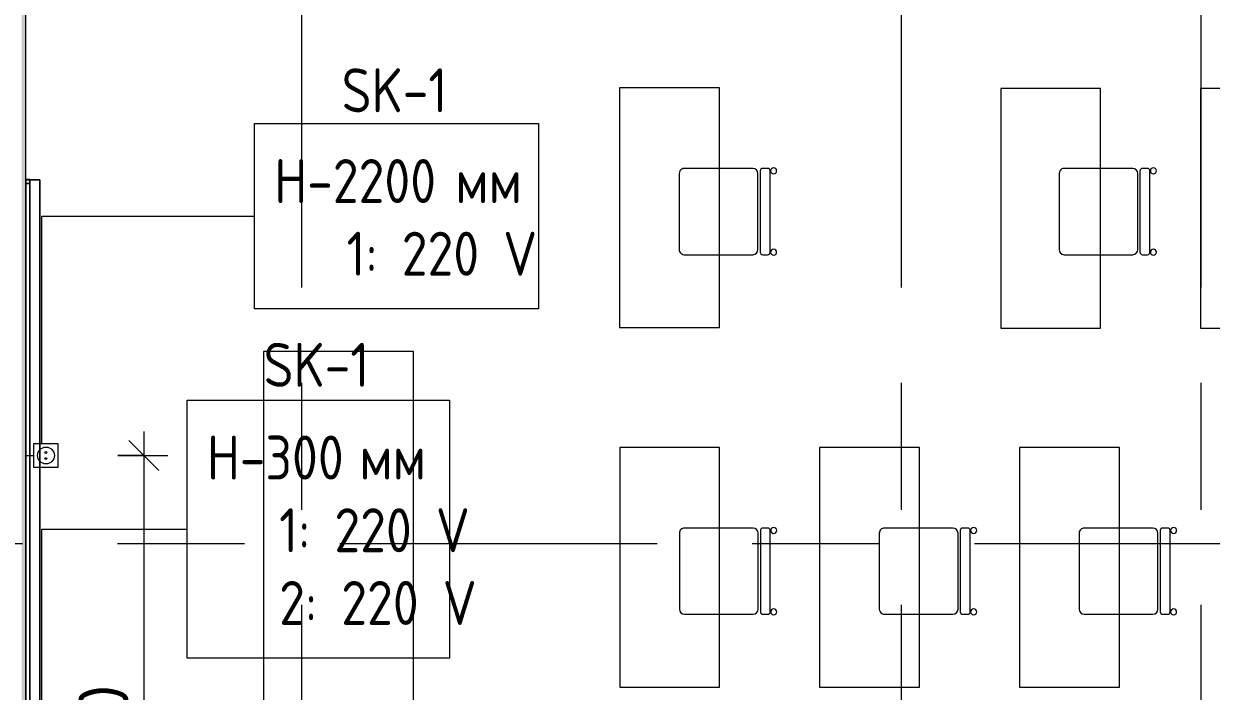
# Model space of a CAD drawing. Header units: millimetres. Extents: x -2911 to 185427, y -8553 to 29000.
# Drawn here: x 12620 to 18560, y 2860 to 6201 of the extents above; entities that cross this region are included whole.
import ezdxf

# ---------------------------------------------------------------- set-up
doc = ezdxf.new("R2010")
doc.units = ezdxf.units.MM
doc.linetypes.add('Осевая', pattern=[3175, 635, -476.25, 1587.5, -476.25])
for name, color, linetype, lineweight in [('A-ANNO-DIMS', 7, 'Continuous', 9), ('A-ANNO-DIMS-100', 7, 'Continuous', 9), ('A-DETL-GENF', 7, 'Continuous', 9), ('A-WALL', 7, 'Continuous', 9), ('E-ELEC-FIXT-IDEN', 7, 'Continuous', 9), ('I-FURN', 7, 'Continuous', 9), ('I-WALL', 7, 'Continuous', 9), ('Оси-2', 7, 'Осевая', 9), ('Электрические приборы', 7, 'Continuous', 9)]:
    doc.layers.add(name, color=color, linetype=linetype, lineweight=lineweight)
for name, color, linetype, lineweight, true_color in [('A-WALL-FNSH-1', 7, 'Continuous', 9, 0x3c3c3c), ('I-FURN-1', 7, 'Continuous', 9, 0xf0f0f0), ('Оси розеток', 7, 'Continuous', 9, 0xff1e23)]:
    doc.layers.add(name, color=color, linetype=linetype, lineweight=lineweight, true_color=true_color)
doc.styles.add('GOST Common', font='GOST_Common.ttf', dxfattribs={"width": 0.9, "height": 220})
doc.styles.add('ISOCPEUR', font='isocpeur.ttf', dxfattribs={"width": 0.9, "height": 250})
doc.dimstyles.new('ISO-2_5_0_9К_БОЛЬШОЙ', dxfattribs={"dimscale": 304.8, "dimtxt": 248.995294, "dimasz": 0.492126, "dimexe": 0.393701, "dimexo": 0.984252, "dimgap": 0, "dimtad": 1, "dimdec": 0, "dimrnd": 10, "dimzin": 0, "dimdsep": 46, "dimtxsty": 'ISOCPEUR', "dimblk1": 'OBLIQUE', "dimblk2": 'OBLIQUE', "dimsah": 1, "dimcen": 0.09, "dimdle": 0.393701, "dimazin": 0, "dimtfac": 1, "dimtdec": 4, "dimtix": 1, "dimtmove": 0, "dimatfit": 3, "dimfxl": 1, "dimtvp": 1, "dimtolj": 1, "dimtzin": 0, "dimarcsym": 2})

# ---------------------------------------------------------------- blocks, each defined once
blk = doc.blocks.new('Зеркало обычное - Доска-32858920-План размещения напольных электротехнических лючков и розеток 2 этажа в осях 1-12')
at = {"layer": 'I-FURN'}
h = blk.add_hatch(dxfattribs=at)
h.set_pattern_fill('FP_89', color=256, style=0, pattern_type=2)
h.set_pattern_definition([(45, (50, 50), (-199.9995, 0), [141.421, -141.421]), (45, (100, 50), (-199.9995, 0), [70.711, -212.132]), (45, (50, 100), (-199.9995, 0), [70.711, -212.132])])
h.paths.add_polyline_path([(-2005, 40), (2005, 40), (2005, 60), (-2005, 60)])
at = {"layer": 'I-FURN-1'}
for p, q in [((2025, 60), (-2025, 60)), ((-2025, 60), (-2025, 40)), ((-2025, 40), (-2025, 60)), ((2005, 60), (-2005, 60)), ((-2005, 60), (-2005, 40)), ((-2005, 40), (-2005, 60)), ((2005, 60), (-2005, 60)), ((-2005, 40), (-2005, 60)), ((-2005, 40), (-2005, 60)), ((2005, 40), (2005, 60)), ((2005, 60), (2005, 40)), ((2005, 60), (2005, 40)), ((2005, 40), (2005, 60)), ((2025, 40), (2025, 60)), ((2025, 60), (2025, 40)), ((-2025, 40), (2025, 40)), ((-2005, 40), (-2025, 40)), ((-2005, 40), (2005, 40)), ((2005, 40), (-2005, 40)), ((2005, 40), (-2005, 40)), ((-2005, 40), (2005, 40)), ((2005, 40), (-2005, 40)), ((2025, 40), (2005, 40))]:
    blk.add_line(p, q, dxfattribs=at)
blk = doc.blocks.new('Стол базовый прямоугольный - 1_62а-26219558-План размещения напольных электротехнических лючков и розеток 2 этажа в осях 1-12')
at = {"layer": 'I-FURN-1'}
for p, q in [((1200, 375), (-1200, 375)), ((-1200, 375), (-1200, -375)), ((1200, -375), (1200, 375)), ((-1200, -375), (1200, -375))]:
    blk.add_line(p, q, dxfattribs=at)
blk = doc.blocks.new('Стол базовый прямоугольный - 1_6-26174022-План размещения напольных электротехнических лючков и розеток 2 этажа в осях 1-12')
at = {"layer": 'I-FURN-1'}
for p, q in [((600, 250), (-600, 250)), ((-600, 250), (-600, -250)), ((600, -250), (600, 250)), ((-600, -250), (600, -250))]:
    blk.add_line(p, q, dxfattribs=at)
blk = doc.blocks.new('Стул Breuer - 1_9а-V95-План размещения напольных электротехнических лючков и розеток 2 этажа в осях 1-12')
at = {"layer": 'I-FURN-1'}
for p, q in [((190.5, 241.3), (-190.5, 241.3)), ((-215.9, 215.9), (-215.9, 40)), ((215.9, 40), (215.9, 215.9)), ((-215.9, 40), (-215.9, -127)), ((215.9, -127), (215.9, 40)), ((-215.9, -176.2), (-215.9, -200.8)), ((203.2, -163.5), (-203.2, -163.5)), ((-190.5, -152.4), (190.5, -152.4)), ((215.9, -200.8), (215.9, -176.2)), ((-203.2, -213.5), (203.2, -213.5))]:
    blk.add_line(p, q, dxfattribs=at)
for centre, radius, start, end in [((-190.5, 215.9), 25.4, 90, 135), ((190.5, 215.9), 25.4, 30, 90), ((-190.5, 215.9), 25.4, 150, 180), ((-190.5, 215.9), 25.4, 135, 150), ((190.5, 215.9), 25.4, 0, 30), ((-190.5, -127), 25.4, 180, 270), ((-203.2, -176.2), 12.7, 90, 180), ((190.5, -127), 25.4, 270, 360), ((203.2, -176.2), 12.7, 360, 90), ((-203.5, -230.6), 15.1, 360, 180), ((-203.5, -230.6), 15.1, 180, 360), ((-203.2, -200.8), 12.7, 180, 270), ((203.7, -230.6), 15.1, 360, 180), ((203.7, -230.6), 15.1, 180, 360), ((203.2, -200.8), 12.7, 270, 360)]:
    blk.add_arc(centre, radius, start, end, dxfattribs=at)
blk = doc.blocks.new('Стул Breuer - 1_9а-V96-План размещения напольных электротехнических лючков и розеток 2 этажа в осях 1-12')
at = {"layer": 'I-FURN-1'}
for p, q in [((190.5, 241.3), (-190.5, 241.3)), ((-215.9, 215.9), (-215.9, 33.3)), ((215.9, 33.3), (215.9, 215.9)), ((-215.9, 33.3), (-215.9, -127)), ((215.9, -127), (215.9, 33.3)), ((-215.9, -176.2), (-215.9, -200.8)), ((203.2, -163.5), (-203.2, -163.5)), ((-190.5, -152.4), (190.5, -152.4)), ((215.9, -200.8), (215.9, -176.2)), ((-203.2, -213.5), (203.2, -213.5))]:
    blk.add_line(p, q, dxfattribs=at)
for centre, radius, start, end in [((-190.5, 215.9), 25.4, 90, 180), ((190.5, 215.9), 25.4, 15, 90), ((190.5, 215.9), 25.4, 0, 15), ((-190.5, -127), 25.4, 180, 270), ((-203.2, -176.2), 12.7, 90, 180), ((190.5, -127), 25.4, 270, 360), ((203.2, -176.2), 12.7, 360, 90), ((-203.5, -230.6), 15.1, 360, 180), ((-203.5, -230.6), 15.1, 180, 360), ((-203.2, -200.8), 12.7, 180, 270), ((203.7, -230.6), 15.1, 360, 180), ((203.7, -230.6), 15.1, 180, 360), ((203.2, -200.8), 12.7, 270, 360)]:
    blk.add_arc(centre, radius, start, end, dxfattribs=at)
blk = doc.blocks.new('Стул Breuer - 1_9а-V99-План размещения напольных электротехнических лючков и розеток 2 этажа в осях 1-12')
at = {"layer": 'I-FURN-1'}
for p, q in [((190.5, 241.3), (-190.5, 241.3)), ((-215.9, 215.9), (-215.9, 40)), ((215.9, 40), (215.9, 215.9)), ((-215.9, 40), (-215.9, -127)), ((215.9, -127), (215.9, 40)), ((-215.9, -176.2), (-215.9, -200.8)), ((203.2, -163.5), (-203.2, -163.5)), ((-190.5, -152.4), (190.5, -152.4)), ((215.9, -200.8), (215.9, -176.2)), ((-203.2, -213.5), (203.2, -213.5))]:
    blk.add_line(p, q, dxfattribs=at)
for centre, radius, start, end in [((-190.5, 215.9), 25.4, 90, 180), ((190.5, 215.9), 25.4, 0, 90), ((-190.5, -127), 25.4, 180, 270), ((-203.2, -176.2), 12.7, 90, 180), ((190.5, -127), 25.4, 270, 360), ((203.2, -176.2), 12.7, 360, 90), ((-203.5, -230.6), 15.1, 360, 180), ((-203.5, -230.6), 15.1, 180, 360), ((-203.2, -200.8), 12.7, 180, 270), ((203.7, -230.6), 15.1, 360, 180), ((203.7, -230.6), 15.1, 180, 360), ((203.2, -200.8), 12.7, 270, 360)]:
    blk.add_arc(centre, radius, start, end, dxfattribs=at)
blk = doc.blocks.new('Стул Breuer - 1_9а-V100-План размещения напольных электротехнических лючков и розеток 2 этажа в осях 1-12')
at = {"layer": 'I-FURN-1'}
for p, q in [((190.5, 241.3), (-190.5, 241.3)), ((-215.9, 215.9), (-215.9, 40)), ((215.9, 40), (215.9, 215.9)), ((-215.9, 40), (-215.9, -127)), ((215.9, -127), (215.9, 40)), ((-215.9, -176.2), (-215.9, -200.8)), ((203.2, -163.5), (-203.2, -163.5)), ((-190.5, -152.4), (190.5, -152.4)), ((215.9, -200.8), (215.9, -176.2)), ((-203.2, -213.5), (203.2, -213.5))]:
    blk.add_line(p, q, dxfattribs=at)
for centre, radius, start, end in [((-190.5, 215.9), 25.4, 90, 150), ((190.5, 215.9), 25.4, 0, 90), ((-190.5, 215.9), 25.4, 150, 180), ((-190.5, -127), 25.4, 180, 270), ((-203.2, -176.2), 12.7, 90, 180), ((190.5, -127), 25.4, 270, 360), ((203.2, -176.2), 12.7, 360, 90), ((-203.5, -230.6), 15.1, 360, 180), ((-203.5, -230.6), 15.1, 180, 360), ((-203.2, -200.8), 12.7, 180, 270), ((203.7, -230.6), 15.1, 360, 180), ((203.7, -230.6), 15.1, 180, 360), ((203.2, -200.8), 12.7, 270, 360)]:
    blk.add_arc(centre, radius, start, end, dxfattribs=at)
blk = doc.blocks.new('Блок Розеток и Выключателей - Блок Розеток и Выключателей_SK1-27362739-План размещения напольных электротехнических лючков и розеток 2 этажа в осях 1-12')
at = {"layer": 'A-DETL-GENF'}
for p, q in [((-60, -40), (60, -40)), ((-60, -160), (-60, -40)), ((60, -40), (60, -160)), ((60, -160), (-60, -160))]:
    blk.add_line(p, q, dxfattribs=at)
for centre, radius in [((0, -100), 42), ((-15.6, -100), 4.8), ((15.6, -100), 4.8)]:
    blk.add_circle(centre, radius, dxfattribs=at)
at = {"layer": 'Оси розеток'}
blk.add_line((0, 0), (0, -40), dxfattribs=at)
blk = doc.blocks.new('DIMBLOCK45-План размещения напольных электротехнических лючков и розеток 2 этажа в осях 1-12')
at = {"layer": 'A-ANNO-DIMS-100'}
for p, q in [((13219.9, 4159.8), (13219.9, 1120.2)), ((13091, 4039.8), (13339.9, 4039.8)), ((13219.9, 4039.8), (13091, 4039.8)), ((13090, 1120.2), (13339.9, 1120.2)), ((13219.9, 1120.2), (13090, 1120.2))]:
    blk.add_line(p, q, dxfattribs=at)
at = {"layer": 'A-ANNO-DIMS-100', "lineweight": 20}
for p, q in [((13219.9, 4039.8), (13144.9, 4114.8)), ((13219.9, 4039.8), (13294.9, 3964.8)), ((13219.9, 1120.2), (13144.9, 1195.2)), ((13219.9, 1120.2), (13294.9, 1045.2))]:
    blk.add_line(p, q, dxfattribs=at)
at = {"layer": 'A-ANNO-DIMS-100', "color": 0, "insert": (12893.3, 2263.9), "char_height": 250, "width": 758.478, "attachment_point": 1, "rotation": 90, "line_spacing_factor": 1.149209, "style": 'ISOCPEUR'}
blk.add_mtext('2920', dxfattribs=at)
blk = doc.blocks.new('_Oblique')
at = {"color": 0, "linetype": 'ByBlock', "lineweight": -2}
blk.add_line((-0.5, -0.5), (0.5, 0.5), dxfattribs=at)

msp = doc.modelspace()

# ---------------------------------------------------------------- hatches: boundary and pattern name
at = {"layer": 'I-WALL'}
h = msp.add_hatch(dxfattribs=at)
h.set_pattern_fill('FP_87', color=256, style=0, pattern_type=2)
h.set_pattern_definition([(0, (0, 0), (121.92, 30.48), [10.058, -81.382, 10.058, -81.382, -487.68]), (0, (0, 0), (121.92, 30.48), [-182.88, 10.058, -172.822, 10.058, -81.382, -213.36]), (0, (0, 0), (121.92, 30.48), [-457.2, 10.058, -50.902, 10.058, -142.342]), (120, (45.72, 15.24), (-87.356454, 90.34582), [10.058, -81.382, 10.058, -81.382, -487.68]), (120, (45.72, 15.24), (-87.356454, 90.34582), [-182.88, 10.058, -172.822, 10.058, -81.382, -213.36]), (120, (45.72, 15.24), (-87.356454, 90.34582), [-457.2, 10.058, -50.902, 10.058, -142.342]), (240, (60.96, 76.2), (-34.563546, -120.82582), [10.058, -81.382, 10.058, -81.382, -487.68]), (240, (60.96, 76.2), (-34.563546, -120.82582), [-182.88, 10.058, -172.822, 10.058, -81.382, -213.36]), (240, (60.96, 76.2), (-34.563546, -120.82582), [-457.2, 10.058, -50.902, 10.058, -142.342])])
h.paths.add_polyline_path([(12630, 500), (12630, 7300), (12610, 7300), (12610, 500)])

# ---------------------------------------------------------------- linework, layer by layer
at = {"layer": 'A-WALL'}
msp.add_line((12630, 520), (12630, 7279), dxfattribs=at)
at = {"layer": 'A-WALL-FNSH-1'}
msp.add_line((12631, 521), (12631, 7279), dxfattribs=at)
at = {"layer": 'E-ELEC-FIXT-IDEN'}
for p, q in [((12711, 5237.3), (13773.7, 5237.3)), ((12711, 4099.8), (12711, 5237.3)), ((12710, 3671.3), (13436.8, 3671.8)), ((12710, 1479.9), (12710, 3671.3))]:
    msp.add_line(p, q, dxfattribs=at)
at = {"layer": 'E-ELEC-FIXT-IDEN', "flags": 128}
for points in [[(13773.7, 5701.3), (15194.1, 5701.3), (15194.1, 4773.3), (13773.7, 4773.3)], [(13436.8, 4317.3), (14750.1, 4317.3), (14750.1, 3026.3), (13436.8, 3026.3)]]:
    msp.add_lwpolyline(points, close=True, dxfattribs=at)
at = {"layer": 'I-FURN-1'}
for p, q in [((12650, 5419.5), (12630, 5419.5)), ((12630, 5419.5), (12650, 5419.5)), ((12699.9, 5419.5), (12650, 5419.5)), ((12650, 5419.5), (12699.9, 5419.5)), ((12699.9, 1369.5), (12699.9, 5419.5)), ((12699.9, 5419.5), (12699.9, 1369.5))]:
    msp.add_line(p, q, dxfattribs=at)
at = {"layer": 'Оси-2'}
for p, q in [((14010, 593.7), (14010, 24898.1)), ((17010, 593.7), (17010, 24898.1)), ((18510, 593.7), (18510, 24898.1)), ((389, 3600), (35990, 3600))]:
    msp.add_line(p, q, dxfattribs=at)

# ---------------------------------------------------------------- block references
at = {"layer": 'I-FURN-1'}
for name, p, rotation in [('Стол базовый прямоугольный - 1_6-26174022-План размещения напольных электротехнических лючков и розеток 2 этажа в осях 1-12', (15850, 5280), 89.99999999999997), ('Стол базовый прямоугольный - 1_6-26174022-План размещения напольных электротехнических лючков и розеток 2 этажа в осях 1-12', (17756.7, 5277.5), 89.99999999999997), ('Стол базовый прямоугольный - 1_6-26174022-План размещения напольных электротехнических лючков и розеток 2 этажа в осях 1-12', (18756.7, 5277.5), 89.99999999999997), ('Стул Breuer - 1_9а-V95-План размещения напольных электротехнических лючков и розеток 2 этажа в осях 1-12', (16140, 5260.9), 89.99999999999959), ('Стул Breuer - 1_9а-V96-План размещения напольных электротехнических лючков и розеток 2 этажа в осях 1-12', (18040, 5260.9), 89.99999999999959), ('Зеркало обычное - Доска-32858920-План размещения напольных электротехнических лючков и розеток 2 этажа в осях 1-12', (12690, 3396), 89.9999999999998), ('Стол базовый прямоугольный - 1_62а-26219558-План размещения напольных электротехнических лючков и розеток 2 этажа в осях 1-12', (14194.7, 3360), 270.0000000000001), ('Стол базовый прямоугольный - 1_6-26174022-План размещения напольных электротехнических лючков и розеток 2 этажа в осях 1-12', (15850.9, 3480), 89.99999999999997), ('Стол базовый прямоугольный - 1_6-26174022-План размещения напольных электротехнических лючков и розеток 2 этажа в осях 1-12', (16850.9, 3480), 89.99999999999997), ('Стол базовый прямоугольный - 1_6-26174022-План размещения напольных электротехнических лючков и розеток 2 этажа в осях 1-12', (17850.9, 3480), 89.99999999999997), ('Стул Breuer - 1_9а-V99-План размещения напольных электротехнических лючков и розеток 2 этажа в осях 1-12', (16140.9, 3460.9), 89.99999999999959), ('Стул Breuer - 1_9а-V100-План размещения напольных электротехнических лючков и розеток 2 этажа в осях 1-12', (17140.9, 3460.9), 89.99999999999959), ('Стул Breuer - 1_9а-V99-План размещения напольных электротехнических лючков и розеток 2 этажа в осях 1-12', (18140.9, 3460.9), 89.99999999999959)]:
    msp.add_blockref(name, p, dxfattribs=dict(at, rotation=rotation))
at = {"layer": 'Электрические приборы', "rotation": 89.9999999999999}
msp.add_blockref('Блок Розеток и Выключателей - Блок Розеток и Выключателей_SK1-27362739-План размещения напольных электротехнических лючков и розеток 2 этажа в осях 1-12', (12631, 4039.8), dxfattribs=at)

# ---------------------------------------------------------------- texts
at = {"layer": 'E-ELEC-FIXT-IDEN', "char_height": 220, "attachment_point": 1, "style": 'GOST Common'}
for s, insert, width in [('SK-1', (14210.3, 5977.5), 656.582), ('H-2200 ', (13873.7, 5523.6), 1096.708), ('мм', (14778.6, 5523.6), 375.19), ('   1: 220 V', (13873.7, 5159.8), 1291.519), ('SK-1', (13819.9, 4603.6), 656.582), ('H-300 ', (13536.8, 4139.6), 923.544), ('мм', (14298.8, 4139.6), 375.19), ('   1: 220 V', (13536.8, 3775.8), 1291.519), ('   2: 220 V', (13536.8, 3412), 1342.025)]:
    msp.add_mtext(s, dxfattribs=dict(at, insert=insert, width=width))

# ---------------------------------------------------------------- dimensions: what is measured, and where the dimension line sits
at = {"layer": 'A-ANNO-DIMS'}
dim = msp.add_linear_dim(base=(13219.9, 1120.2), p1=(12791, 4039.8), p2=(12790, 1120.2), angle=90, dimstyle='ISO-2_5_0_9К_БОЛЬШОЙ', override={"dimpost": '<>', "dimfxl": 2919.579321}, dxfattribs=at)
dim.commit()
dim.dimension.update_dxf_attribs({"geometry": 'DIMBLOCK45-План размещения напольных электротехнических лючков и розеток 2 этажа в осях 1-12', "text_midpoint": (13094.9, 2580)})

doc.saveas('drawing.dxf')
